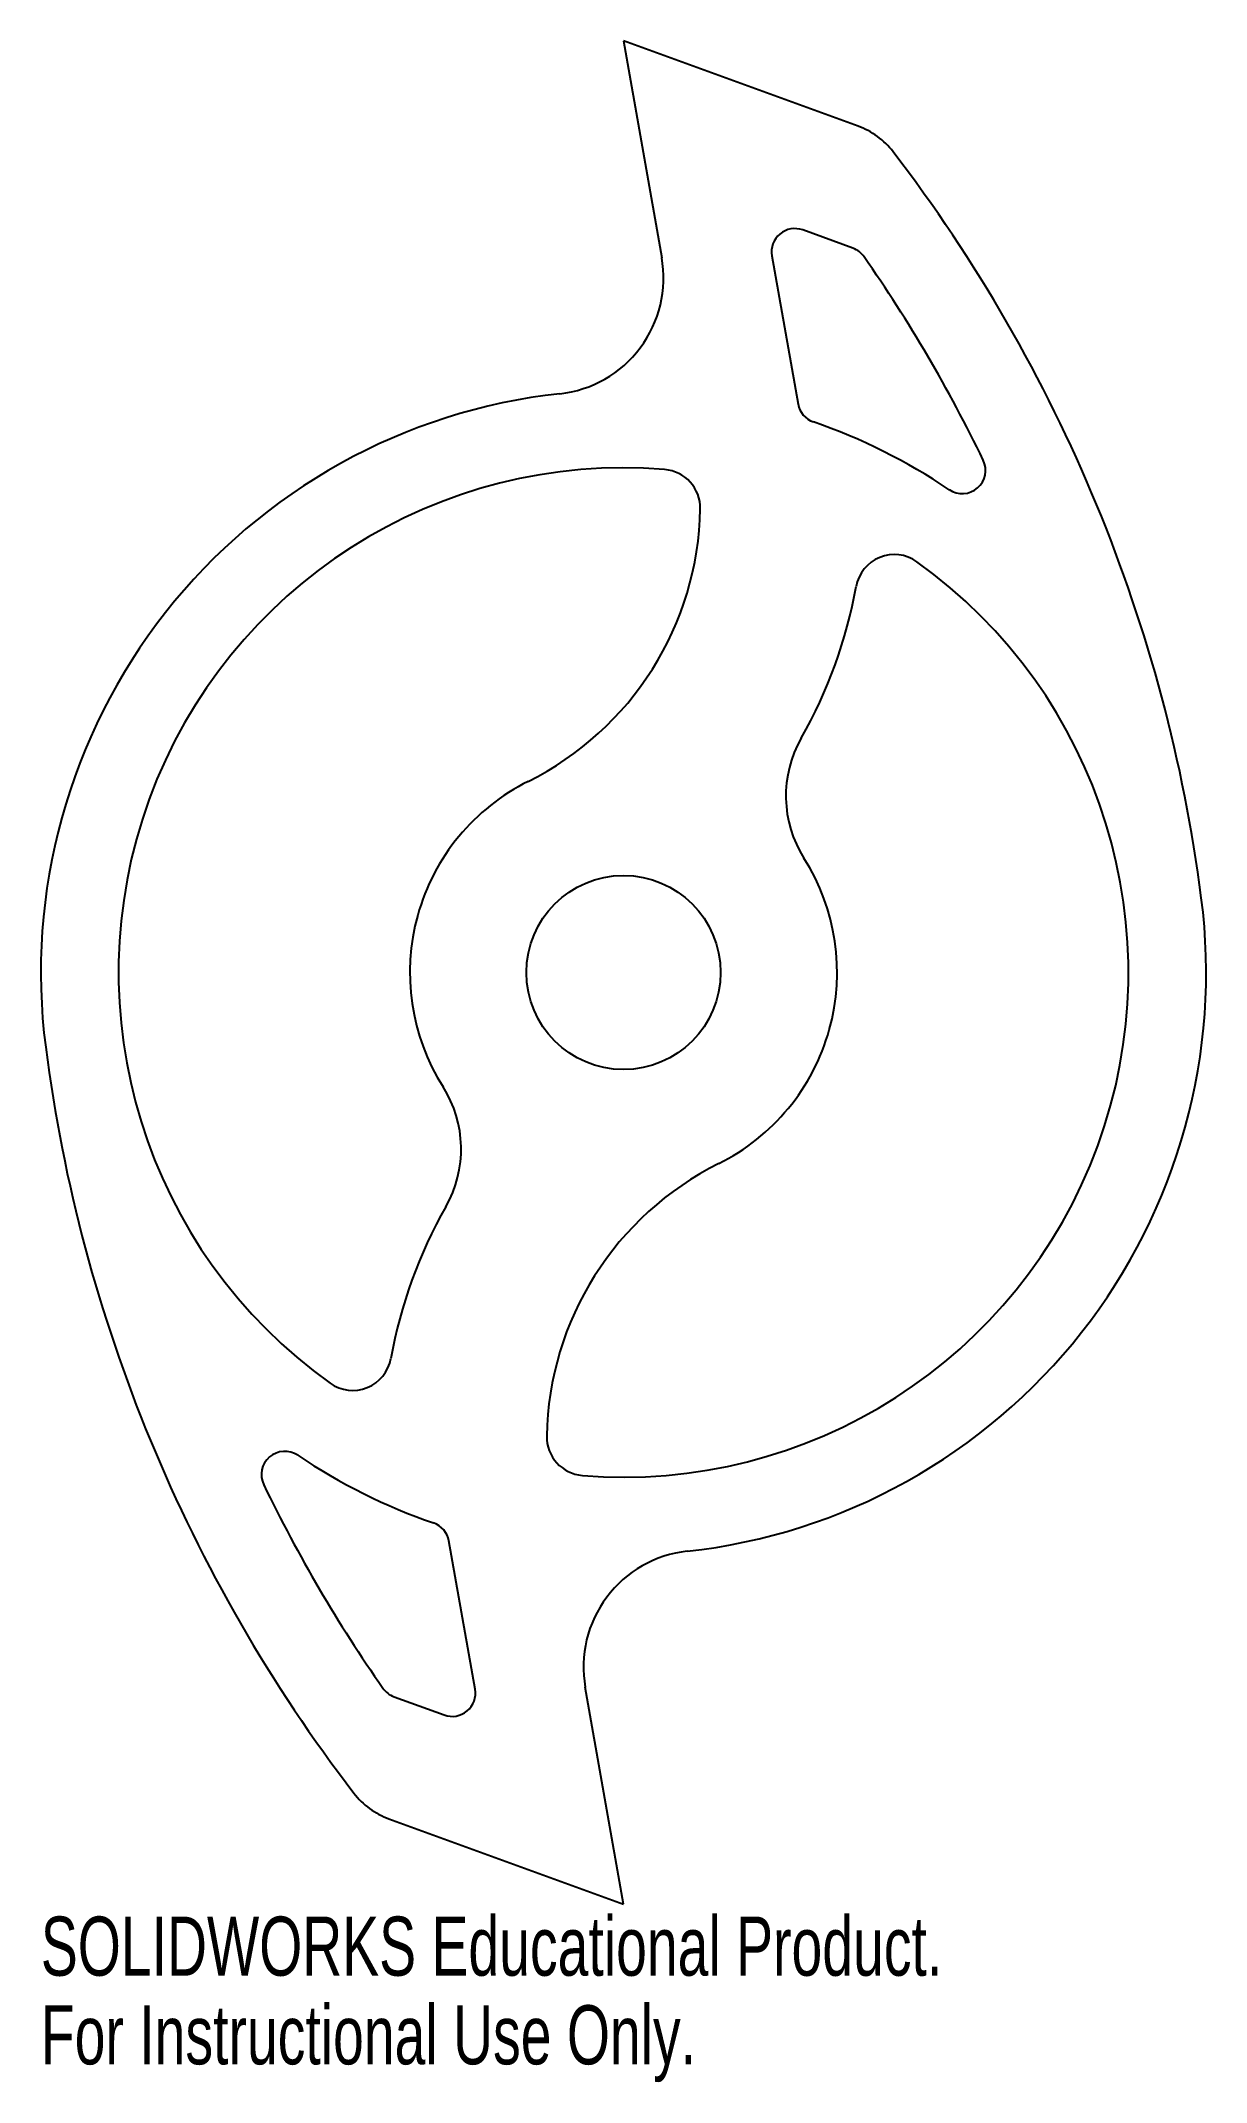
# Model space of a CAD drawing. Header units: inches. Extents: x -1.88 to 1.88, y -3.57 to 3.
import ezdxf

# ---------------------------------------------------------------- set-up
doc = ezdxf.new("R2010")
doc.units = ezdxf.units.IN
doc.header["$MEASUREMENT"] = 0
doc.styles.add('SLDTEXTSTYLE0', font='TXT', dxfattribs={"width": 0.7})

msp = doc.modelspace()

# ---------------------------------------------------------------- linework, layer by layer
at = {"color": 7, "linetype": 'Continuous', "lineweight": 25}
for p, q in [((0.7547, 2.7253), (0, 3)), ((0, 3), (0.1231, 2.3016)), ((0.7384, 2.3322), (0.577, 2.3909)), ((0.4775, 2.3074), (0.5616, 1.8305)), ((-0.4775, -2.3074), (-0.5616, -1.8305)), ((-0.7384, -2.3322), (-0.577, -2.3909)), ((0, -3), (-0.1231, -2.3016)), ((-0.7547, -2.7253), (0, -3))]:
    msp.add_line(p, q, dxfattribs=at)
msp.add_circle((0, 0), 0.3125, dxfattribs=at)
for centre, radius, start, end in [((0.6692, 2.4904), 0.25, 37.50206, 70), ((-3.0991, -0.4014), 5, 7.37932, 37.50206), ((0.5514, 2.3204), 0.075, 70, 190), ((-0.2462, 2.2365), 0.375, 276.28094, 10), ((0.7128, 2.2617), 0.075, 34.93869, 70), ((-3.0991, -0.4014), 4.725, 25.72356, 34.93869), ((0, 0), 1.875, 96.28094, 187.37932), ((0.6355, 1.8436), 0.075, 190, 250.98099), ((0, 0), 1.875, 56.01293, 70.98099), ((1.0901, 1.6169), 0.075, 236.01293, 25.72356), ((0, 0), 1.625, 85.33044, 234.47241), ((0.1221, 1.495), 0.125, 358.9992, 85.33044), ((-0.7528, 1.5103), 1, 296.49219, 358.9992), ((0, 0), 1.625, 265.33044, 54.47241), ((0.8716, 1.2208), 0.125, 54.47241, 169.8931), ((-0.7528, 1.5103), 1.525, 330.2912, 349.8931), ((0.8975, 0.5687), 0.375, 150.2912, 212.35934), ((0, 0), 0.6875, 116.49219, 212.35934), ((0, 0), 0.6875, 296.49219, 32.35934), ((0, 0), 1.875, 276.28094, 7.37932), ((3.0991, 0.4014), 5, 187.37932, 217.50206), ((-0.8975, -0.5687), 0.375, 330.2912, 32.35934), ((0.7528, -1.5103), 1, 116.49219, 178.9992), ((0.7528, -1.5103), 1.525, 150.2912, 169.8931), ((-0.8716, -1.2208), 0.125, 234.47241, 349.8931), ((-0.1221, -1.495), 0.125, 178.9992, 265.33044), ((-1.0901, -1.6169), 0.075, 56.01293, 205.72356), ((0, 0), 1.875, 236.01293, 250.98099), ((3.0991, 0.4014), 4.725, 205.72356, 214.93869), ((-0.6355, -1.8436), 0.075, 10, 70.98099), ((0.2462, -2.2365), 0.375, 96.28094, 190), ((-0.7128, -2.2617), 0.075, 214.93869, 250), ((-0.5514, -2.3204), 0.075, 250, 10), ((-0.6692, -2.4904), 0.25, 217.50206, 250)]:
    msp.add_arc(centre, radius, start, end, dxfattribs=at)

# ---------------------------------------------------------------- texts
at = {"color": 7, "linetype": 'Continuous', "char_height": 0.1903, "attachment_point": 1, "style": 'SLDTEXTSTYLE0'}
for s, insert in [('SOLIDWORKS Educational Product.', (-1.875, -3.0401)), ('For Instructional Use Only.', (-1.875, -3.3256))]:
    msp.add_mtext(s, dxfattribs=dict(at, insert=insert))

doc.saveas('drawing.dxf')
